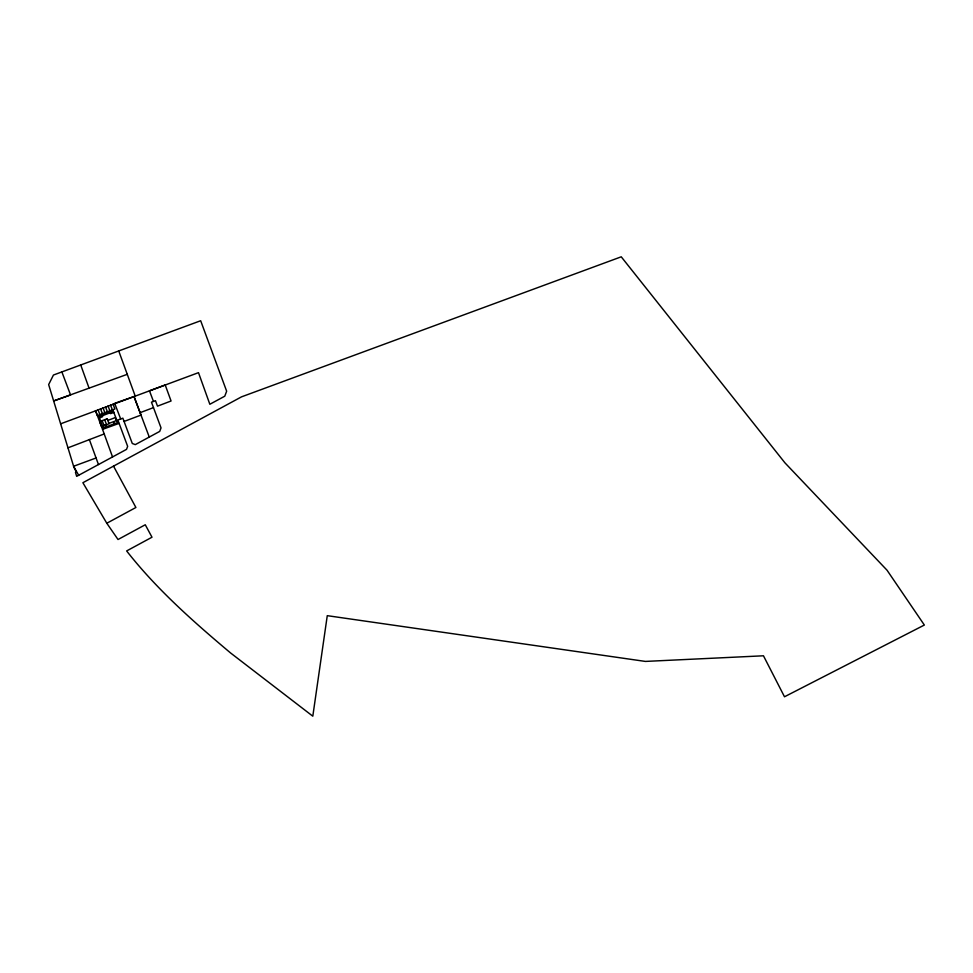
<?xml version="1.0" encoding="UTF-8"?>
<svg xmlns="http://www.w3.org/2000/svg" width="973" height="973" viewBox="0 0 973 973"><rect width="100%" height="100%" fill="white"/><g stroke="black" fill="none" stroke-linecap="round" stroke-linejoin="round"><path stroke-width="1.46" d="M153.466 401.423L149.477 390.842L165.215 385.004L171.066 400.998L157.504 406.155L155.461 400.669L151.46 402.177L161.032 427.901L159.718 431.404L135.296 444.625L132.292 443.493L122.853 418.171L117.855 420.032L127.658 446.364L126.526 449.368L76.672 476.356L75.48 472.44L76.271 472.027L73.814 466.967L48.65 384.59L53.442 375.031L200.669 320.737L226.648 391.195L224.775 396.193L209.84 404.269L198.492 372.659L60.63 423.814M106.799 523.243L118.025 539.516L145.269 524.763L151.995 537.218L126.636 550.937C156.653 589.297 193.42 621.711 230.577 652.968L312.807 716.189L327.269 615.666L645.403 661.421L763.464 655.79L784.493 696.777L924.35 625.043L887.035 570.214L784.943 462.844L621.248 256.811L241.547 396.838L82.887 482.717L106.799 523.243L135.904 507.492L113.513 466.128M67.964 447.835L104.208 433.946M99.051 416.967L113.476 411.518M99.404 417.891L102.615 416.675L102.262 415.751M113.817 412.43L110.606 413.647L110.265 412.722M107.796 420.421L115.3 417.587L116.432 420.591M102.433 425.894L105.643 424.678L106.434 426.77M108.94 423.425L116.845 420.433M140.1 412.674L153.491 407.614M124.082 421.455L141 415.082L134.031 396.558L149.27 437.059M61.871 371.929L70.567 394.965L53.649 400.961L127.268 374.325M96.072 457.979L73.595 466.274L78.679 475.262M113.002 403.965L114.899 408.976L97.397 415.593L95.5 410.594L102.554 429.373L119.095 423.377M120.676 418.974L114.668 403.333L135.235 396.12L118.73 350.961M110.496 404.914L112.394 409.913M108.003 405.863L109.888 410.861M113.634 421.65L114.437 423.741M105.498 406.811L107.395 411.81M103.004 407.76L104.889 412.759M100.499 408.709L102.396 413.707M104.67 419.704L106.556 424.702M98.005 409.645L99.891 414.656M102.165 420.652L104.062 425.651M89.346 439.516L98.468 464.559M102.554 429.373L112.54 456.945M80.723 364.972L89.151 388.385M113.026 410.326L98.614 415.787L103.223 427.986L117.648 422.525L113.026 410.326M107.164 418.755L99.672 421.601L101.557 426.6L109.061 423.754L107.164 418.755"/></g></svg>
